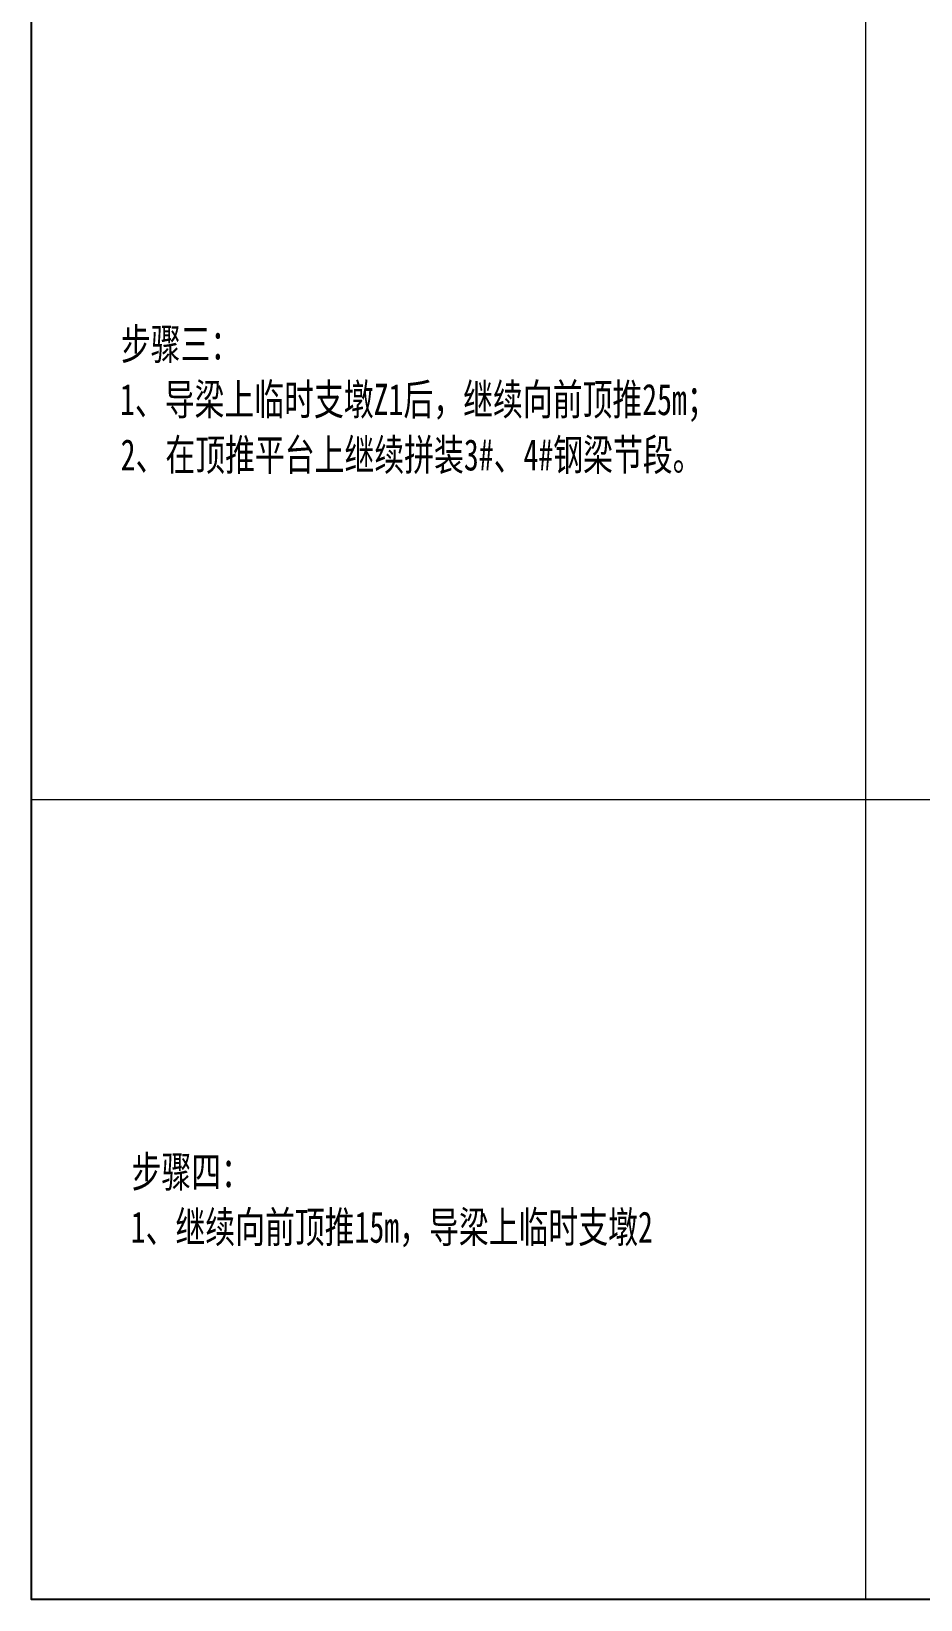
# Model space of a CAD drawing. Extents: x 1767995 to 4174245, y 542814 to 862564.
# Drawn here: x 1767995 to 1856895, y 542814 to 699492 of the extents above; entities that cross this region are included whole.
import ezdxf

# ---------------------------------------------------------------- set-up
doc = ezdxf.new("R2010")
doc.units = 0
doc.header["$LTSCALE"] = 3500
doc.layers.get('Defpoints').update_dxf_attribs({"color": 8})
doc.layers.add('5文本', color=7, linetype='Continuous', lineweight=15)
doc.styles.get("Standard").update_dxf_attribs({"font": '仿宋_GB2312.TTF', "width": 0.7})

msp = doc.modelspace()

# ---------------------------------------------------------------- linework, layer by layer
at = {"layer": '5文本'}
for p, q in [((1851384.7, 862564.2, -0.3), (1851384.7, 542814.2, -0.3)), ((1767995, 622751.7, -0.3), (2249245, 622751.7, -0.3))]:
    msp.add_line(p, q, dxfattribs=at)
at = {"layer": 'Defpoints', "elevation": -0.3}
msp.add_lwpolyline([(1767995, 862564.2), (2249245, 862564.2), (2249245, 542814.2), (1767995, 542814.2)], close=True, dxfattribs=at)

# ---------------------------------------------------------------- texts
at = {"layer": '5文本', "width": 0.7}
for s, p in [('步骤三：', (1776945.4, 666676.6, -0.3)), ('1、导梁上临时支墩Z1后，继续向前顶推25m；', (1776854.6, 661157.7, -0.3)), ('2、在顶推平台上继续拼装3#、4#钢梁节段。', (1776922.7, 655622.5, -0.3)), ('步骤四：', (1778017.3, 583988.4, -0.3)), ('1、继续向前顶推15m，导梁上临时支墩2', (1777926.5, 578469.5, -0.3))]:
    msp.add_text(s, height=3125, dxfattribs=at).set_placement(p)

doc.saveas('drawing.dxf')
